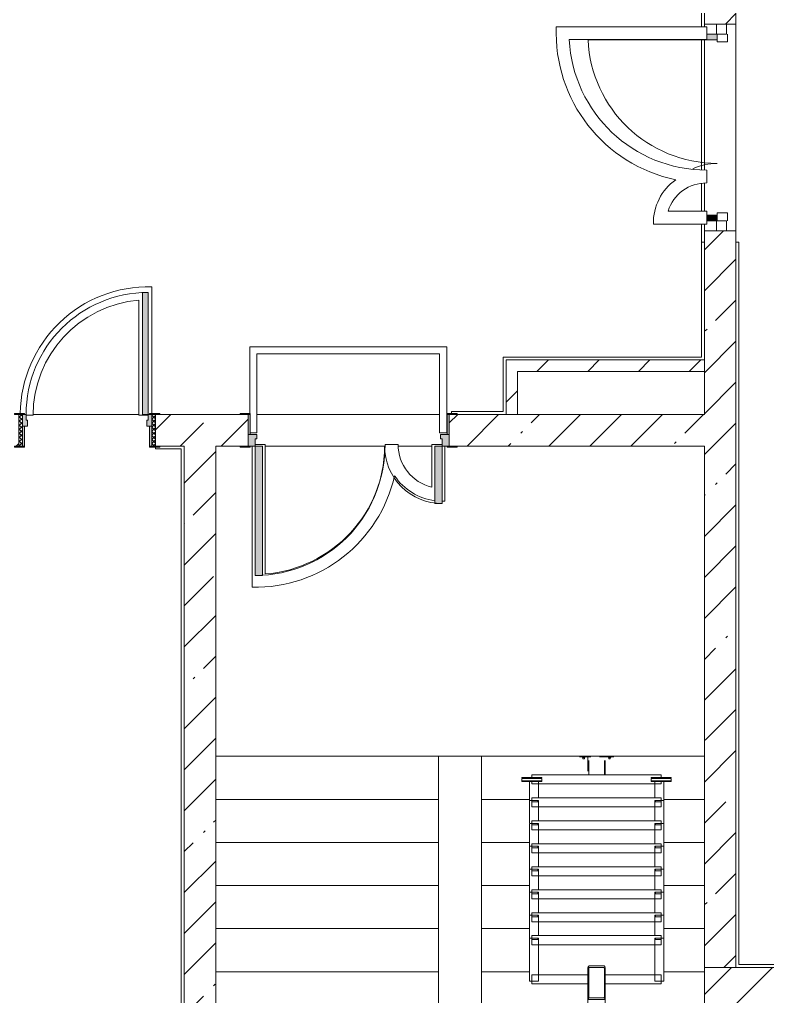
# Model space of a CAD drawing. Header units: millimetres. Extents: x -5368 to 196898, y -8553 to 29000.
# Drawn here: x 132740 to 137944, y 3848 to 10650 of the extents above; entities that cross this region are included whole.
import ezdxf

# ---------------------------------------------------------------- set-up
doc = ezdxf.new("R2010")
doc.units = ezdxf.units.MM
doc.linetypes.add('200_ШТРИХ__ш1_п0_6_', pattern=[160, 100, -60])
for name, color, linetype, lineweight, true_color in [('A-DETL-GENF-7', 7, 'Continuous', 5, 0xaaaaaa), ('A-DOOR-2', 7, 'Continuous', 5, 0xaaaaaa), ('A-DOOR-3', 7, 'Continuous', 5, 0xe2e2e2), ('A-DOOR-FRAM-2', 7, 'Continuous', 5, 0xe2e2e2), ('A-DOOR-FRAM-3', 7, 'Continuous', 5, 0xaaaaaa), ('A-FLOR-3', 7, 'Continuous', 5, 0xaaaaaa)]:
    doc.layers.add(name, color=color, linetype=linetype, lineweight=lineweight, true_color=true_color)
for name, color, linetype, lineweight in [('A-DETL-MBND-1', 7, '200_ШТРИХ__ш1_п0_6_', 9), ('A-GENM-4', 7, 'Continuous', 5), ('A-GLAZ-CWMG-2', 7, 'Continuous', 5), ('A-WALL', 7, 'Continuous', 9), ('I-WALL-4', 7, 'Continuous', 5), ('S-COLS-3', 7, 'Continuous', 5), ('S-STRS-2', 7, 'Continuous', 5)]:
    doc.layers.add(name, color=color, linetype=linetype, lineweight=lineweight)
pattern_1 = [(45, (62025.03, 0), (-285.1231, 285.1231), []), (45, (62310.15, 0), (-285.1231, 285.1231), [504.031, -100.806, 16.764, -84.042])]
pattern_2 = [(45, (62025.03, 0), (-176.7767, 176.7767), [])]

# ---------------------------------------------------------------- blocks, each defined once
blk = doc.blocks.new('BSC_Колонна _Прямоугольная - 500х500-V81-3_3_1_птичка')
at = {"layer": 'S-COLS-3'}
h = blk.add_hatch(dxfattribs=at)
h.set_pattern_fill('FP_63', color=256, style=0, pattern_type=2)
h.set_pattern_definition([(45, (-75730, -3800), (-285.1231, 285.1231), []), (45, (-75444.88, -3800), (-285.1231, 285.1231), [504.031, -100.806, 16.764, -84.042])])
h.paths.add_polyline_path([(-250, -250), (250, -250), (250, 250), (-250, 250), (-250, 73.1)])
for p, q in [((250, 250), (-250, 250)), ((-250, 250), (-250, -250)), ((250, -250), (250, 250)), ((-250, -250), (250, -250))]:
    blk.add_line(p, q, dxfattribs=at)
blk = doc.blocks.new('110_Дверь_СКБ_1Ст_Внутренняя1 - Д-7_л__950x2100h_Туалет-21784696-3_3_1_птичка')
at = {"layer": 'A-DOOR-2'}
h = blk.add_hatch(dxfattribs=at)
h.set_pattern_fill('FP_91', color=256, style=0, pattern_type=2)
h.set_pattern_definition([(135, (1826.41, 174.685), (-14.14214, -14.14214), []), (225, (1826.41, 174.685), (14.14214, -14.14214), [])])
h.paths.add_polyline_path([(487.5, -110), (487.5, 110), (462.5, 110), (462.5, -110)])
at = {"layer": 'A-DOOR-3'}
h = blk.add_hatch(color=256, dxfattribs=at)
h.paths.add_polyline_path([(462.5, 30), (462.5, 110), (437.5, 110), (437.5, 70), (427.5, 70), (427.5, 30)])
h.paths.add_polyline_path([(-402.5, 30), (-402.5, 70), (-412.5, 70), (-412.5, 110), (-437.5, 110), (-437.5, 30)])
at = {"layer": 'A-DOOR-FRAM-2'}
for points in [[(397.5, 110), (437.5, 110), (437.5, 960), (397.5, 960), (397.5, 225.2)], [(-422.5, 110), (-422.5, 118), (-492.5, 118), (-492.5, 110)], [(517.5, 110), (517.5, 118), (447.5, 118), (447.5, 110)], [(-422.5, -110), (-422.5, 30), (-437.5, 30), (-437.5, -110)], [(462.5, -110), (462.5, 30), (447.5, 30), (447.5, -110)], [(-422.5, -118), (-422.5, -110), (-492.5, -110), (-492.5, -118)], [(517.5, -118), (517.5, -110), (447.5, -110), (447.5, -118)]]:
    blk.add_hatch(color=256, dxfattribs=at).paths.add_polyline_path(points)
at = {"layer": 'A-DOOR-FRAM-3'}
h = blk.add_hatch(dxfattribs=at)
h.set_pattern_fill('FP_92', color=256, style=0, pattern_type=2)
h.set_pattern_definition([(45, (-296.384, 174.685), (-14.1421, 14.1421), []), (135, (-296.384, 174.685), (-14.1421, -14.1421), [])])
h.paths.add_polyline_path([(-437.5, -110), (-437.5, 110), (-462.5, 110), (-462.5, -110)])
at = {"layer": 'A-DOOR-2'}
for p, q in [((437.5, 960), (397.5, 960)), ((397.5, 960), (397.5, 110)), ((437.5, 110), (437.5, 960)), ((397.5, 110), (437.5, 110))]:
    blk.add_line(p, q, dxfattribs=at)
blk.add_arc((437.5, 110), 850, 90, 180, dxfattribs=at)
at = {"layer": 'A-DOOR-FRAM-3'}
for p, q in [((-422.5, 118), (-492.5, 118)), ((-492.5, 118), (-492.5, 110)), ((-492.5, 110), (-422.5, 110)), ((-437.5, 110), (-462.5, 110)), ((-462.5, 110), (-462.5, -110)), ((-412.5, 110), (-437.5, 110)), ((-437.5, 110), (-437.5, 30)), ((-437.5, -110), (-437.5, 110)), ((-422.5, 110), (-437.5, 110)), ((-437.5, 110), (-437.5, 109)), ((-437.5, 109), (-422.5, 109)), ((-422.5, 110), (-422.5, 118)), ((-422.5, 109), (-422.5, 110)), ((-412.5, 70), (-412.5, 110)), ((-402.5, 70), (-412.5, 70)), ((-402.5, 30), (-402.5, 70)), ((437.5, 70), (427.5, 70)), ((427.5, 70), (427.5, 30)), ((437.5, 110), (437.5, 70)), ((462.5, 110), (437.5, 110)), ((517.5, 118), (447.5, 118)), ((447.5, 118), (447.5, 110)), ((462.5, 110), (447.5, 110)), ((447.5, 110), (447.5, 109)), ((447.5, 110), (517.5, 110)), ((447.5, 109), (462.5, 109)), ((462.5, 30), (462.5, 110)), ((487.5, 110), (462.5, 110)), ((462.5, 110), (462.5, -110)), ((462.5, 109), (462.5, 110)), ((487.5, -110), (487.5, 110)), ((517.5, 110), (517.5, 118)), ((-437.5, 30), (-402.5, 30)), ((-422.5, 30), (-437.5, 30)), ((-437.5, 30), (-437.5, -110)), ((-422.5, -110), (-422.5, 30)), ((427.5, 30), (462.5, 30)), ((462.5, 30), (447.5, 30)), ((447.5, 30), (447.5, -110)), ((462.5, -110), (462.5, 30)), ((-422.5, -110), (-492.5, -110)), ((-492.5, -110), (-492.5, -118)), ((-492.5, -118), (-422.5, -118)), ((-462.5, -110), (-437.5, -110)), ((-437.5, -110), (-422.5, -110)), ((-422.5, -118), (-422.5, -110)), ((447.5, -110), (462.5, -110)), ((517.5, -110), (447.5, -110)), ((447.5, -110), (447.5, -118)), ((447.5, -118), (517.5, -118)), ((462.5, -110), (487.5, -110)), ((517.5, -118), (517.5, -110))]:
    blk.add_line(p, q, dxfattribs=at)
blk = doc.blocks.new('110_Дверь_СКБ_2Ст - Д-1 Лестничная клетка EIS60-24319353-3_3_1_птичка')
at = {"layer": 'A-DOOR-3'}
for points in [[(612.5, 1010), (612.5, 110), (662.5, 110), (662.5, 1010)], [(-587.5, 510), (-637.5, 510), (-637.5, 110), (-587.5, 110), (-587.5, 366.6)], [(712.5, 30), (697.5, 30), (697.5, -110), (712.5, -110)]]:
    blk.add_hatch(color=256, dxfattribs=at).paths.add_polyline_path(points)
h = blk.add_hatch(color=256, dxfattribs=at)
h.paths.add_polyline_path([(662.5, 110), (662.5, 60), (652.5, 60), (652.5, 30), (712.5, 30), (712.5, 110)])
h.paths.add_polyline_path([(-637.5, 110), (-687.5, 110), (-687.5, 30), (-627.5, 30), (-627.5, 60), (-637.5, 60)])
at = {"layer": 'A-DOOR-FRAM-2'}
for points in [[(-742.5, 118), (-742.5, 110), (-672.5, 110), (-672.5, 118)], [(697.5, 118), (697.5, 110), (767.5, 110), (767.5, 118)], [(-672.5, 30), (-687.5, 30), (-687.5, -110), (-672.5, -110)], [(-672.5, -110), (-742.5, -110), (-742.5, -118), (-672.5, -118)], [(697.5, -110), (697.5, -118), (767.5, -118), (767.5, -110)]]:
    blk.add_hatch(color=256, dxfattribs=at).paths.add_polyline_path(points)
at = {"layer": 'A-DOOR-2'}
for p, q in [((662.5, 1010), (612.5, 1010)), ((612.5, 1010), (612.5, 110)), ((662.5, 110), (662.5, 1010)), ((-637.5, 510), (-637.5, 110)), ((-587.5, 510), (-637.5, 510)), ((-587.5, 110), (-587.5, 510)), ((-637.5, 110), (-587.5, 110)), ((612.5, 110), (662.5, 110))]:
    blk.add_line(p, q, dxfattribs=at)
for centre, radius, start, end in [((662.5, 110), 900, 90, 180), ((-637.5, 110), 400, 360, 90)]:
    blk.add_arc(centre, radius, start, end, dxfattribs=at)
at = {"layer": 'A-DOOR-FRAM-3'}
for p, q in [((-672.5, 118), (-742.5, 118)), ((-742.5, 118), (-742.5, 110)), ((-742.5, 110), (-672.5, 110)), ((-637.5, 110), (-687.5, 110)), ((-687.5, 110), (-687.5, 30)), ((-672.5, 110), (-672.5, 118)), ((-637.5, 60), (-637.5, 110)), ((662.5, 110), (662.5, 60)), ((712.5, 110), (662.5, 110)), ((767.5, 118), (697.5, 118)), ((697.5, 118), (697.5, 110)), ((697.5, 110), (767.5, 110)), ((712.5, 30), (712.5, 110)), ((767.5, 110), (767.5, 118)), ((-687.5, 30), (-627.5, 30)), ((-672.5, 30), (-687.5, 30)), ((-687.5, 30), (-687.5, -110)), ((-672.5, -110), (-672.5, 30)), ((-627.5, 60), (-637.5, 60)), ((-627.5, 30), (-627.5, 60)), ((662.5, 60), (652.5, 60)), ((652.5, 60), (652.5, 30)), ((652.5, 30), (712.5, 30)), ((712.5, 30), (697.5, 30)), ((697.5, 30), (697.5, -110)), ((712.5, -110), (712.5, 30)), ((-672.5, -110), (-742.5, -110)), ((-742.5, -110), (-742.5, -118)), ((-742.5, -118), (-672.5, -118)), ((-687.5, -110), (-672.5, -110)), ((-672.5, -118), (-672.5, -110)), ((697.5, -110), (712.5, -110)), ((767.5, -110), (697.5, -110)), ((697.5, -110), (697.5, -118)), ((697.5, -118), (767.5, -118)), ((767.5, -118), (767.5, -110))]:
    blk.add_line(p, q, dxfattribs=at)
blk = doc.blocks.new('Анкер клиновой - Анкер клиновой МКТ В 10-10-16_85-22193208-3_3_1_птичка')
at = {"layer": 'A-DETL-MBND-1'}
for p, q in [((122191.4, 13788), (122191.4, 13784)), ((122207.4, 13788), (122191.4, 13788)), ((122191.4, 13788), (122207.4, 13788)), ((122194.4, 13798), (122194.4, 13784)), ((122204.4, 13798), (122194.4, 13798)), ((122194.4, 13798), (122204.4, 13798)), ((122204.4, 13784), (122204.4, 13798)), ((122207.4, 13784), (122207.4, 13788))]:
    blk.add_line(p, q, dxfattribs=at)
blk = doc.blocks.new('ОМ_Полоса_Трапеция прямоугольная_Прокат_ГОСТ 103-2006 - ОМ_Полоса_Трапеция прямоугольная_Прокат_ГОСТ 103-2006-21111644-3_3_1_птичка')
at = {"layer": 'A-GENM-4'}
for p, q in [((122699.4, 15046.5), (122699.4, 15056.5)), ((122699.4, 15056.5), (122739.4, 15056.5)), ((122739.4, 15046.5), (122699.4, 15046.5)), ((122739.4, 15056.5), (122739.4, 15046.5))]:
    blk.add_line(p, q, dxfattribs=at)
blk = doc.blocks.new('ОМ_Полоса_Трапеция прямоугольная_Прокат_ГОСТ 103-2006 - ОМ_Полоса_Трапеция прямоугольная_Прокат_ГОСТ 103-2006-V133-3_3_1_птичка')
at = {"layer": 'A-GENM-4'}
for p, q in [((122699.4, 14416.5), (122699.4, 14406.5)), ((122739.4, 14416.5), (122699.4, 14416.5)), ((122699.4, 14406.5), (122739.4, 14406.5)), ((122739.4, 14406.5), (122739.4, 14416.5))]:
    blk.add_line(p, q, dxfattribs=at)
blk = doc.blocks.new('ОМ_Полоса_Трапеция прямоугольная_Прокат_ГОСТ 103-2006 - ОМ_Полоса_Трапеция прямоугольная_Прокат_ГОСТ 103-2006-V134-3_3_1_птичка')
at = {"layer": 'A-GENM-4'}
for p, q in [((122699.4, 14256.5), (122699.4, 14246.5)), ((122739.4, 14256.5), (122699.4, 14256.5)), ((122699.4, 14246.5), (122739.4, 14246.5)), ((122739.4, 14246.5), (122739.4, 14256.5))]:
    blk.add_line(p, q, dxfattribs=at)
blk = doc.blocks.new('ОМ_Полоса_Трапеция прямоугольная_Прокат_ГОСТ 103-2006 - ОМ_Полоса_Трапеция прямоугольная_Прокат_ГОСТ 103-2006-V135-3_3_1_птичка')
at = {"layer": 'A-GENM-4'}
for p, q in [((122699.4, 14096.5), (122699.4, 14086.5)), ((122739.4, 14096.5), (122699.4, 14096.5)), ((122699.4, 14086.5), (122739.4, 14086.5)), ((122739.4, 14086.5), (122739.4, 14096.5))]:
    blk.add_line(p, q, dxfattribs=at)
blk = doc.blocks.new('ОМ_Полоса_Прокат_ГОСТ 103-2006 - ОМ_Полоса_Прокат_ГОСТ 103-2006-22193251-3_3_1_птичка')
at = {"layer": 'A-GENM-4'}
for p, q in [((122809.4, 13929.5), (122669.4, 13929.5)), ((122669.4, 13929.5), (122669.4, 13926.5)), ((122669.4, 13926.5), (122809.4, 13926.5)), ((122809.4, 13926.5), (122809.4, 13929.5))]:
    blk.add_line(p, q, dxfattribs=at)
blk = doc.blocks.new('ОМ_Полоса_Прокат_ГОСТ 103-2006 - ОМ_Полоса_Прокат_ГОСТ 103-2006-22193252-3_3_1_птичка')
at = {"layer": 'A-GENM-4'}
for p, q in [((122669.4, 13954.2), (122669.4, 13950.8)), ((122809.4, 13954.2), (122669.4, 13954.2)), ((122669.4, 13950.8), (122809.4, 13950.8)), ((122669.4, 13933.9), (122669.4, 13950.8)), ((122809.4, 13950.8), (122809.4, 13954.2)), ((122809.4, 13950.8), (122809.4, 13933.9)), ((122809.4, 13933.9), (122669.4, 13933.9))]:
    blk.add_line(p, q, dxfattribs=at)
blk = doc.blocks.new('ОМ_Полоса_Трапеция прямоугольная_Прокат_ГОСТ 103-2006 - ОМ_Полоса_Трапеция прямоугольная_Прокат_ГОСТ 103-2006-21111686-3_3_1_птичка')
at = {"layer": 'A-GENM-4'}
for p, q in [((121839.4, 15056.5), (121879.4, 15056.5)), ((121839.4, 15046.5), (121839.4, 15056.5)), ((121879.4, 15046.5), (121839.4, 15046.5)), ((121879.4, 15056.5), (121879.4, 15046.5))]:
    blk.add_line(p, q, dxfattribs=at)
blk = doc.blocks.new('ОМ_Полоса_Трапеция прямоугольная_Прокат_ГОСТ 103-2006 - ОМ_Полоса_Трапеция прямоугольная_Прокат_ГОСТ 103-2006-V136-3_3_1_птичка')
at = {"layer": 'A-GENM-4'}
for p, q in [((121879.4, 14416.5), (121839.4, 14416.5)), ((121839.4, 14416.5), (121839.4, 14406.5)), ((121839.4, 14406.5), (121879.4, 14406.5)), ((121879.4, 14406.5), (121879.4, 14416.5))]:
    blk.add_line(p, q, dxfattribs=at)
blk = doc.blocks.new('ОМ_Полоса_Трапеция прямоугольная_Прокат_ГОСТ 103-2006 - ОМ_Полоса_Трапеция прямоугольная_Прокат_ГОСТ 103-2006-V137-3_3_1_птичка')
at = {"layer": 'A-GENM-4'}
for p, q in [((121879.4, 14256.5), (121839.4, 14256.5)), ((121839.4, 14256.5), (121839.4, 14246.5)), ((121839.4, 14246.5), (121879.4, 14246.5)), ((121879.4, 14246.5), (121879.4, 14256.5))]:
    blk.add_line(p, q, dxfattribs=at)
blk = doc.blocks.new('ОМ_Полоса_Трапеция прямоугольная_Прокат_ГОСТ 103-2006 - ОМ_Полоса_Трапеция прямоугольная_Прокат_ГОСТ 103-2006-V138-3_3_1_птичка')
at = {"layer": 'A-GENM-4'}
for p, q in [((121879.4, 14096.5), (121839.4, 14096.5)), ((121839.4, 14096.5), (121839.4, 14086.5)), ((121839.4, 14086.5), (121879.4, 14086.5)), ((121879.4, 14086.5), (121879.4, 14096.5))]:
    blk.add_line(p, q, dxfattribs=at)
blk = doc.blocks.new('ОМ_Полоса_Прокат_ГОСТ 103-2006 - ОМ_Полоса_Прокат_ГОСТ 103-2006-22193295-3_3_1_птичка')
at = {"layer": 'A-GENM-4'}
for p, q in [((121909.4, 13929.5), (121769.4, 13929.5)), ((121769.4, 13929.5), (121769.4, 13926.5)), ((121769.4, 13926.5), (121909.4, 13926.5)), ((121909.4, 13926.5), (121909.4, 13929.5))]:
    blk.add_line(p, q, dxfattribs=at)
blk = doc.blocks.new('ОМ_Полоса_Прокат_ГОСТ 103-2006 - ОМ_Полоса_Прокат_ГОСТ 103-2006-22193296-3_3_1_птичка')
at = {"layer": 'A-GENM-4'}
for p, q in [((121909.4, 13954.2), (121769.4, 13954.2)), ((121769.4, 13954.2), (121769.4, 13950.8)), ((121769.4, 13950.8), (121909.4, 13950.8)), ((121769.4, 13933.9), (121769.4, 13950.8)), ((121909.4, 13950.8), (121909.4, 13954.2)), ((121909.4, 13950.8), (121909.4, 13933.9)), ((121909.4, 13933.9), (121769.4, 13933.9))]:
    blk.add_line(p, q, dxfattribs=at)
blk = doc.blocks.new('ОМ_Труба_ГОСТ 8639-82 - ОМ_Труба_ГОСТ 8639-82-21111694-3_3_1_птичка')
at = {"layer": 'A-GENM-4'}
for p, q in [((122229.4, 15590.5), (122229.4, 15456.5)), ((122238.4, 15595.1), (122340.4, 15595.1)), ((122349.4, 15456.5), (122349.4, 15590.5)), ((122229.4, 15256.4), (122229.4, 15456.5)), ((122235.4, 15456.5), (122235.4, 15256.4)), ((122238.4, 15474.2), (122340.4, 15474.2)), ((122340.4, 15462.4), (122238.4, 15462.4)), ((122343.4, 15256.4), (122343.4, 15456.5)), ((122349.4, 15456.5), (122349.4, 15256.4)), ((122238.4, 15250.5), (122340.4, 15250.5)), ((122340.4, 15238.8), (122238.4, 15238.8))]:
    blk.add_line(p, q, dxfattribs=at)
at = {"layer": 'A-GENM-4', "flags": 128}
for points in [[(122229.4, 15456.5), (122229.6, 15460), (122230.1, 15463.3), (122231, 15466.3), (122232.1, 15469), (122233.4, 15471.2), (122235, 15472.8), (122236.7, 15473.8), (122238.4, 15474.2)], [(122238.4, 15462.4), (122237.9, 15462.3), (122237.3, 15461.9), (122236.8, 15461.4), (122236.3, 15460.7), (122235.9, 15459.8), (122235.7, 15458.8), (122235.5, 15457.7), (122235.4, 15456.5)], [(122340.4, 15474.2), (122342.2, 15473.8), (122343.9, 15472.8), (122345.4, 15471.2), (122346.8, 15469), (122347.9, 15466.3), (122348.8, 15463.3), (122349.3, 15460), (122349.4, 15456.5)], [(122343.4, 15456.5), (122343.4, 15457.7), (122343.2, 15458.8), (122342.9, 15459.8), (122342.6, 15460.7), (122342.1, 15461.4), (122341.6, 15461.9), (122341, 15462.3), (122340.4, 15462.4)], [(122238.4, 15238.8), (122236.7, 15239.1), (122235, 15240.1), (122233.4, 15241.8), (122232.1, 15243.9), (122231, 15246.6), (122230.1, 15249.7), (122229.6, 15253), (122229.4, 15256.4)], [(122235.4, 15256.4), (122235.5, 15255.3), (122235.7, 15254.2), (122235.9, 15253.2), (122236.3, 15252.3), (122236.8, 15251.5), (122237.3, 15251), (122237.9, 15250.7), (122238.4, 15250.5)], [(122349.4, 15256.4), (122349.3, 15253), (122348.8, 15249.7), (122347.9, 15246.6), (122346.8, 15243.9), (122345.4, 15241.8), (122343.9, 15240.1), (122342.2, 15239.1), (122340.4, 15238.8)], [(122340.4, 15250.5), (122341, 15250.7), (122341.6, 15251), (122342.1, 15251.5), (122342.6, 15252.3), (122342.9, 15253.2), (122343.2, 15254.2), (122343.4, 15255.3), (122343.4, 15256.4)]]:
    blk.add_lwpolyline(points, dxfattribs=at)
at = {"layer": 'A-GENM-4'}
for centre, major_axis, start_param, end_param in [((122238.4, 15590.5), (9, 0), 1.570796, 3.141593), ((122340.4, 15590.5), (9, 0), 0, 1.570796), ((122238.4, 15538.5), (9, 0), 3.141593, 3.665191), ((122340.4, 15538.5), (-9, 0), 2.617994, 3.141593)]:
    blk.add_ellipse(centre, major_axis=major_axis, ratio=0.509802, start_param=start_param, end_param=end_param, dxfattribs=at)
blk = doc.blocks.new('ОМ_Уголок_ГОСТ 8509-93 - ОМ_Уголок_ГОСТ 8509-93-22194532-3_3_1_птичка')
at = {"layer": 'A-GENM-4'}
for p, q in [((0, 45.2), (0, -17.8)), ((390, 45.2), (0, 45.2)), ((900, 45.2), (510, 45.2)), ((900, -17.8), (900, 45.2)), ((0, -17.8), (390, -17.8)), ((510, -17.8), (900, -17.8))]:
    blk.add_line(p, q, dxfattribs=at)
blk = doc.blocks.new('ОМ_Уголок_ГОСТ 8509-93 - ОМ_Уголок_ГОСТ 8509-93-V139-3_3_1_птичка')
at = {"layer": 'A-GENM-4'}
for p, q in [((0, 45.2), (0, -17.8)), ((900, 45.2), (0, 45.2)), ((900, -17.8), (900, 45.2)), ((0, -17.8), (900, -17.8))]:
    blk.add_line(p, q, dxfattribs=at)
blk = doc.blocks.new('ОМ_Уголок_ГОСТ 8509-93 - ОМ_Уголок_ГОСТ 8509-93-22194533-3_3_1_птичка')
at = {"layer": 'A-GENM-4'}
for p, q in [((0, 45.2), (0, -17.8)), ((300, 45.2), (0, 45.2)), ((300, -17.8), (300, 45.2)), ((0, -17.8), (300, -17.8))]:
    blk.add_line(p, q, dxfattribs=at)
blk = doc.blocks.new('ОМ_Уголок_ГОСТ 8509-93 - ОМ_Уголок_ГОСТ 8509-93-V140-3_3_1_птичка')
at = {"layer": 'A-GENM-4'}
for p, q in [((0, 45.2), (0, -17.8)), ((142.2, 45.2), (0, 45.2)), ((0, -17.8), (160, -17.8))]:
    blk.add_line(p, q, dxfattribs=at)
blk = doc.blocks.new('ОМ_Уголок_ГОСТ 8509-93 - ОМ_Уголок_ГОСТ 8509-93-V141-3_3_1_птичка')
at = {"layer": 'A-GENM-4'}
for p, q in [((300, 45.2), (157.8, 45.2)), ((300, -17.8), (300, 45.2)), ((140, -17.8), (300, -17.8))]:
    blk.add_line(p, q, dxfattribs=at)
blk = doc.blocks.new('ОМ_Уголок_ГОСТ 8509-93 - ОМ_Уголок_ГОСТ 8509-93-V145-3_3_1_птичка')
at = {"layer": 'A-GENM-4'}
for p, q in [((300, 45.2), (157.8, 45.2)), ((300, -17.8), (300, 45.2)), ((143.2, -17.8), (300, -17.8))]:
    blk.add_line(p, q, dxfattribs=at)
blk = doc.blocks.new('ОМ_Уголок_ГОСТ 8509-93 - ОМ_Уголок_ГОСТ 8509-93-V146-3_3_1_птичка')
at = {"layer": 'A-GENM-4'}
for p, q in [((0, 45.2), (0, 27.8)), ((900, 45.2), (0, 45.2)), ((0, 7.4), (0, -17.8)), ((900, 27.8), (900, 45.2)), ((900, -17.8), (900, 7.4)), ((0, -17.8), (900, -17.8))]:
    blk.add_line(p, q, dxfattribs=at)
blk = doc.blocks.new('ОМ_Уголок_ГОСТ 8509-93 - ОМ_Уголок_ГОСТ 8509-93-V147-3_3_1_птичка')
at = {"layer": 'A-GENM-4'}
for p, q in [((0, 45.2), (0, -17.8)), ((7.4, 45.2), (0, 45.2)), ((142.2, 45.2), (27.8, 45.2)), ((0, -17.8), (7.4, -17.8)), ((27.8, -17.8), (160, -17.8))]:
    blk.add_line(p, q, dxfattribs=at)
blk = doc.blocks.new('ОМ_Уголок_ГОСТ 8509-93 - ОМ_Уголок_ГОСТ 8509-93-V148-3_3_1_птичка')
at = {"layer": 'A-GENM-4'}
for p, q in [((272.2, 45.2), (157.8, 45.2)), ((300, 45.2), (292.6, 45.2)), ((300, -17.8), (300, 45.2)), ((140, -17.8), (272.2, -17.8)), ((292.6, -17.8), (300, -17.8))]:
    blk.add_line(p, q, dxfattribs=at)
blk = doc.blocks.new('ОМ_Труба_ГОСТ 8639-82 - ОМ_Труба_ГОСТ 8639-82-21111710-3_3_1_птичка')
at = {"layer": 'A-DETL-MBND-1'}
for p, q in [((122229.4, 13908.7), (122229.4, 13784)), ((122235.4, 13908.7), (122235.4, 13784)), ((122343.4, 13908.7), (122343.4, 13784)), ((122349.4, 13784), (122349.4, 13908.7))]:
    blk.add_line(p, q, dxfattribs=at)
blk = doc.blocks.new('ОМ_Уголок_ГОСТ 8510-86 - ОМ_Уголок_ГОСТ 8510-86-V149-3_3_1_птичка')
at = {"layer": 'A-DETL-MBND-1'}
blk.add_line((0, 0), (240, 0), dxfattribs=at)
blk = doc.blocks.new('Прямоугольный импост - 50 x 70 мм-32306832-3_3_1_птичка')
at = {"layer": 'A-GLAZ-CWMG-2'}
for p, q in [((-70, 35), (0, 35)), ((-70, -35), (-70, 35)), ((0, 35), (0, -35)), ((0, -35), (-70, -35))]:
    blk.add_line(p, q, dxfattribs=at)
blk = doc.blocks.new('Дверь_Витражная_остекление_ - ДВН_ДАО_Главный вход_1200 в свету Д-22 _п_-32306833-3_3_1_птичка')
at = {"layer": 'A-DOOR-3'}
for points in [[(-610, -930), (-611.7, -30), (-650, -35), (-650, -103), (-611.7, -103), (-611.7, -930)], [(650, -35), (650, -30), (610, -35), (610, -103), (650, -103)]]:
    blk.add_hatch(color=256, dxfattribs=at).paths.add_polyline_path(points)
at = {"layer": 'A-DETL-GENF-7'}
for p, q in [((-650, 40), (-595, 40)), ((-595, 40), (-595, -30)), ((650, 40), (595, 40)), ((595, 40), (595, -30)), ((-610, -30), (-650, -30)), ((-595, -30), (-650, -30)), ((-650, -35), (-650, -103)), ((-610, -930), (-610, -30)), ((595, -30), (650, -30)), ((610, -30), (610, -103)), ((650, -30), (610, -30)), ((650, -103), (650, -35))]:
    blk.add_line(p, q, dxfattribs=at)
at = {"layer": 'A-DOOR-2'}
for p, q in [((-650, -103), (-650, -35)), ((650, -103), (650, -35))]:
    blk.add_line(p, q, dxfattribs=at)
for centre, radius, start, end in [((-650, -30), 900, 272.47677, 0), ((650, -30), 400, 180, 205.34539)]:
    blk.add_arc(centre, radius, start, end, dxfattribs=at)
blk = doc.blocks.new('Прямоугольный импост - 50 x 70 мм-32306835-3_3_1_птичка')
at = {"layer": 'A-GLAZ-CWMG-2'}
for p, q in [((0, 35), (-70, 35)), ((-70, 35), (-70, -35)), ((0, -35), (0, 35)), ((-70, -35), (0, -35))]:
    blk.add_line(p, q, dxfattribs=at)

msp = doc.modelspace()

# ---------------------------------------------------------------- hatches: boundary and pattern name
at = {"layer": 'I-WALL-4'}
h = msp.add_hatch(dxfattribs=at)
h.set_pattern_fill('FP_71', color=256, style=0, pattern_type=2)
h.set_pattern_definition(pattern_1)
h.paths.add_polyline_path([(137505, 7900), (137725, 7900), (137725, 9179), (137505, 9179), (137505, 8015.2)])
h.paths.add_polyline_path([(137725, 10619), (137725, 10900), (137505, 10900), (137505, 10619)])
h = msp.add_hatch(dxfattribs=at)
h.set_pattern_fill('FP_76', color=256, style=0, pattern_type=2)
h.set_pattern_definition(pattern_2)
h.paths.add_polyline_path([(136125, 7900), (136205, 7900), (136205, 8280), (136125, 8280), (136125, 8015.2)])
h = msp.add_hatch(dxfattribs=at)
h.set_pattern_fill('FP_76', color=256, style=0, pattern_type=2)
h.set_pattern_definition(pattern_2)
h.paths.add_polyline_path([(137505, 8200), (137505, 8280), (136205, 8280), (136205, 8200)])
h = msp.add_hatch(dxfattribs=at)
h.set_pattern_fill('FP_71', color=256, style=0, pattern_type=2)
h.set_pattern_definition(pattern_1)
h.paths.add_polyline_path([(133885, 7680), (133885, 7900), (133685, 7900), (133685, 7680), (133715, 7680)])
h.paths.add_polyline_path([(132445, 7680), (132735, 7680), (132735, 7900), (131385, 7900), (131385, 7680), (132345, 7680)])
h.paths.add_polyline_path([(129205, 7680), (130285, 7680), (130285, 7900), (128885, 7900), (128885, 7680), (129105, 7680)])
h = msp.add_hatch(dxfattribs=at)
h.set_pattern_fill('FP_71', color=256, style=0, pattern_type=2)
h.set_pattern_definition(pattern_1)
h.paths.add_polyline_path([(133932.7, 7680), (134330, 7680), (134330, 7900), (133885, 7900), (133885, 7680)])
h.paths.add_polyline_path([(137505, 7680), (137505, 7900), (135730, 7900), (135730, 7680), (136052.2, 7680)])
h = msp.add_hatch(dxfattribs=at)
h.set_pattern_fill('FP_71', color=256, style=0, pattern_type=2)
h.set_pattern_definition(pattern_1)
h.paths.add_polyline_path([(137505, 120), (137725, 120), (137725, 350), (137505, 350)])
h.paths.add_polyline_path([(137725, 1150), (137725, 3550), (137505, 3550), (137505, 1150)])
h.paths.add_polyline_path([(137505, 4050), (137725, 4050), (137725, 7900), (137505, 7900), (137505, 4464.8)])
h = msp.add_hatch(dxfattribs=at)
h.set_pattern_fill('FP_71', color=256, style=0, pattern_type=2)
h.set_pattern_definition(pattern_1)
h.paths.add_polyline_path([(134105, 120), (134105, 7680), (133885, 7680), (133885, 120), (133932.7, 120)])

# ---------------------------------------------------------------- linework, layer by layer
at = {"layer": 'A-FLOR-3'}
for p, q in [((137485, 10880), (137485, 10600.7)), ((137522, 10600.7), (136474.9, 10600.7)), ((137522, 10510.7), (137522, 10600.7)), ((136565.2, 10510.7), (137522, 10510.7)), ((137485, 9604.5), (137485, 10510.7)), ((137522, 9512.6), (137522, 9602.6)), ((137485, 9316.6), (137485, 9509.1)), ((137522, 9316.6), (137252.7, 9316.6)), ((137522, 9226.6), (137522, 9316.6)), ((137150.1, 9226.6), (137522, 9226.6)), ((137485, 9226.6), (137485, 8300)), ((137485, 9100), (137505, 9100)), ((137725, 9100), (137746, 9100)), ((137746, 9100), (137746, 4070)), ((133659.2, 7908), (133659.2, 8789.8)), ((133569.2, 8697), (133569.2, 7895.1)), ((135711.9, 8371.9), (134341.9, 8371.9)), ((134341.9, 8371.9), (134341.9, 7908)), ((135711.9, 7771.9), (135711.9, 8371.9)), ((134391.9, 7771.9), (134391.9, 8321.9)), ((134391.9, 8321.9), (135661.9, 8321.9)), ((135661.9, 8321.9), (135661.9, 7771.9)), ((136105, 7920), (136105, 8300)), ((136105, 8300), (137485, 8300)), ((132785, 7895.1), (132834.2, 7895.1)), ((132834.5, 7900), (133569.2, 7900)), ((133569.2, 7895.1), (133635, 7895.1)), ((135745, 7908), (135745, 7920)), ((135745, 7920), (136105, 7920)), ((134345, 7771.9), (134391.9, 7771.9)), ((135661.9, 7771.9), (135711.9, 7771.9)), ((134448.5, 7691.9), (134380, 7691.9)), ((134448.5, 6789.7), (134448.5, 7691.9)), ((135373.5, 7691.9), (135283.5, 7691.9)), ((135680, 7691.9), (135609.7, 7691.9)), ((135609.7, 7691.9), (135609.7, 7394.8)), ((133685, 7660), (133685, 7672)), ((133865, 7660), (133685, 7660)), ((133865, 140), (133865, 7660)), ((134358.5, 7680), (134358.5, 6697.1)), ((134448.5, 7680), (135282.8, 7680)), ((135374.7, 7680), (135609.7, 7680)), ((135699.7, 7297.5), (135699.7, 7680)), ((137746, 4070), (138020, 4070))]:
    msp.add_line(p, q, dxfattribs=at)
for centre, radius, start, end in [((137519, 10557.6), 1045, 177.63591, 258.21594), ((137519, 10557.6), 955, 182.81459, 270.17999), ((137519, 9233.6), 369, 125.33508, 181.08444), ((137519, 9233.6), 279, 89.3839, 162.68951), ((133639.2, 7895.1), 895, 88.71954, 179.17007), ((133639.2, 7895.1), 805, 94.98854, 180), ((134378.5, 7691.9), 905, 274.43687, 360), ((135678.5, 7691.9), 305, 180, 256.9573), ((134378.5, 7691.9), 995, 268.8489, 347.32946), ((135678.5, 7691.9), 395, 213.54048, 262.94436), ((135678.5, 7691.9), 395, 270.21425, 273.07201)]:
    msp.add_arc(centre, radius, start, end, dxfattribs=at)
at = {"layer": 'A-WALL'}
for p, q in [((137505, 8200), (137505, 8280)), ((136125, 7900), (136205, 7900))]:
    msp.add_line(p, q, dxfattribs=at)
at = {"layer": 'I-WALL-4'}
for p, q in [((137505, 10900), (137505, 10600.7)), ((137725, 10900), (137725, 7900)), ((137505, 10619), (137725, 10619)), ((137505, 9603.5), (137505, 10510.7)), ((137505, 9316.6), (137505, 9511)), ((137505, 9226.6), (137505, 8280)), ((137725, 9179), (137505, 9179)), ((136125, 8280), (136125, 7900)), ((137505, 8280), (136125, 8280)), ((136205, 7900), (136205, 8200)), ((136205, 8200), (137505, 8200)), ((137505, 8200), (137505, 7900)), ((133885, 7900), (133715, 7900)), ((134275, 7900), (133885, 7900)), ((134391.9, 7900), (135661.9, 7900)), ((136125, 7900), (135785, 7900)), ((137505, 7900), (136205, 7900)), ((137725, 4050), (137725, 7900)), ((133715, 7680), (133885, 7680)), ((133885, 7680), (133885, -100)), ((134105, 120), (134105, 7680)), ((134105, 7680), (134275, 7680)), ((135282.8, 7680), (134448.5, 7680)), ((135609.7, 7680), (135374.7, 7680)), ((135785, 7680), (137505, 7680)), ((137505, 7680), (137505, 4050))]:
    msp.add_line(p, q, dxfattribs=at)
at = {"layer": 'S-STRS-2'}
for p, q in [((135282.8, 7680), (134448.5, 7680)), ((135609.7, 7680), (135374.7, 7680)), ((134105, 5520), (135655, 5520)), ((134105, 5520), (135655, 5520)), ((135655, 5520), (137505, 5520)), ((135655, 5220), (135655, 5520)), ((135955, 5520), (135955, 5220)), ((134105, 5220), (135655, 5220)), ((134105, 5220), (135655, 5220)), ((135655, 4920), (135655, 5220)), ((135955, 5220), (135955, 4920)), ((136287.2, 5220), (135955, 5220)), ((136287.2, 5220), (135955, 5220)), ((137505, 5220), (137222.8, 5220)), ((137505, 5220), (137222.8, 5220)), ((134105, 4920), (135655, 4920)), ((134105, 4920), (135655, 4920)), ((135655, 4620), (135655, 4920)), ((135955, 4920), (135955, 4620)), ((136287.2, 4920), (135955, 4920)), ((136287.2, 4920), (135955, 4920)), ((137505, 4920), (137222.8, 4920)), ((137505, 4920), (137222.8, 4920)), ((134105, 4620), (135655, 4620)), ((134105, 4620), (135655, 4620)), ((135655, 4320), (135655, 4620)), ((135955, 4620), (135955, 4320)), ((136287.2, 4620), (135955, 4620)), ((136287.2, 4620), (135955, 4620)), ((137505, 4620), (137222.8, 4620)), ((137505, 4620), (137222.8, 4620)), ((134105, 4320), (135655, 4320)), ((134105, 4320), (135655, 4320)), ((135655, 4020), (135655, 4320)), ((135955, 4320), (135955, 4020)), ((136287.2, 4320), (135955, 4320)), ((136287.2, 4320), (135955, 4320)), ((137505, 4320), (137222.8, 4320)), ((137505, 4320), (137222.8, 4320)), ((134105, 4020), (135655, 4020)), ((134105, 4020), (135655, 4020)), ((135655, 3720), (135655, 4020)), ((135955, 4020), (135955, 3720)), ((136287.2, 4020), (135955, 4020)), ((136287.2, 4020), (135955, 4020)), ((137505, 4020), (137222.8, 4020)), ((137505, 4020), (137222.8, 4020))]:
    msp.add_line(p, q, dxfattribs=at)

# ---------------------------------------------------------------- block references
at = {"layer": 'A-DETL-MBND-1', "extrusion": (0, 0, -1)}
msp.add_blockref('ОМ_Уголок_ГОСТ 8510-86 - ОМ_Уголок_ГОСТ 8510-86-V149-3_3_1_птичка', (-136875, 5515.8), dxfattribs=at)
at = {"layer": 'A-DETL-MBND-1', "rotation": 180}
for name, p in [('Анкер клиновой - Анкер клиновой МКТ В 10-10-16_85-22193208-3_3_1_птичка', (258864.5, 19299.8)), ('ОМ_Труба_ГОСТ 8639-82 - ОМ_Труба_ГОСТ 8639-82-21111710-3_3_1_птичка', (259044.5, 19299.8)), ('Анкер клиновой - Анкер клиновой МКТ В 10-10-16_85-22193208-3_3_1_птичка', (259044.5, 19299.8))]:
    msp.add_blockref(name, p, dxfattribs=at)
at = {"layer": 'A-DOOR-2'}
for name, p, rotation in [('Дверь_Витражная_остекление_ - ДВН_ДАО_Главный вход_1200 в свету Д-22 _п_-32306833-3_3_1_птичка', (137625, 9899), 269.9999999999994), ('110_Дверь_СКБ_2Ст - Д-1 Лестничная клетка EIS60-24319353-3_3_1_птичка', (135042.5, 7790), 180)]:
    msp.add_blockref(name, p, dxfattribs=dict(at, rotation=rotation))
msp.add_blockref('110_Дверь_СКБ_1Ст_Внутренняя1 - Д-7_л__950x2100h_Туалет-21784696-3_3_1_птичка', (133197.5, 7790), dxfattribs=at)
at = {"layer": 'A-GENM-4', "extrusion": (0, 0, -1)}
for name, p, rotation in [('ОМ_Уголок_ГОСТ 8509-93 - ОМ_Уголок_ГОСТ 8509-93-V146-3_3_1_птичка', (-136305, 5373.3), 180), ('ОМ_Уголок_ГОСТ 8509-93 - ОМ_Уголок_ГОСТ 8509-93-V148-3_3_1_птичка', (-136305, 5073.3), 90.00000000000087), ('ОМ_Уголок_ГОСТ 8509-93 - ОМ_Уголок_ГОСТ 8509-93-V147-3_3_1_птичка', (-137205, 5373.3), 270.0000000000007), ('ОМ_Уголок_ГОСТ 8509-93 - ОМ_Уголок_ГОСТ 8509-93-V145-3_3_1_птичка', (-136305, 4913.3), 90.00000000000087), ('ОМ_Уголок_ГОСТ 8509-93 - ОМ_Уголок_ГОСТ 8509-93-V139-3_3_1_птичка', (-136305, 5213.3), 180), ('ОМ_Уголок_ГОСТ 8509-93 - ОМ_Уголок_ГОСТ 8509-93-V140-3_3_1_птичка', (-137205, 5213.3), 270.0000000000007), ('ОМ_Уголок_ГОСТ 8509-93 - ОМ_Уголок_ГОСТ 8509-93-V141-3_3_1_птичка', (-136305, 4753.3), 90.00000000000087), ('ОМ_Уголок_ГОСТ 8509-93 - ОМ_Уголок_ГОСТ 8509-93-V139-3_3_1_птичка', (-136305, 5053.3), 180), ('ОМ_Уголок_ГОСТ 8509-93 - ОМ_Уголок_ГОСТ 8509-93-V140-3_3_1_птичка', (-137205, 5053.3), 270.0000000000007), ('ОМ_Уголок_ГОСТ 8509-93 - ОМ_Уголок_ГОСТ 8509-93-V139-3_3_1_птичка', (-136305, 4893.3), 180), ('ОМ_Уголок_ГОСТ 8509-93 - ОМ_Уголок_ГОСТ 8509-93-V141-3_3_1_птичка', (-136305, 4593.3), 90.00000000000087), ('ОМ_Уголок_ГОСТ 8509-93 - ОМ_Уголок_ГОСТ 8509-93-V140-3_3_1_птичка', (-137205, 4893.3), 270.0000000000007), ('ОМ_Уголок_ГОСТ 8509-93 - ОМ_Уголок_ГОСТ 8509-93-V141-3_3_1_птичка', (-136305, 4433.3), 90.00000000000087), ('ОМ_Уголок_ГОСТ 8509-93 - ОМ_Уголок_ГОСТ 8509-93-V139-3_3_1_птичка', (-136305, 4733.3), 180), ('ОМ_Уголок_ГОСТ 8509-93 - ОМ_Уголок_ГОСТ 8509-93-V140-3_3_1_птичка', (-137205, 4733.3), 270.0000000000007), ('ОМ_Уголок_ГОСТ 8509-93 - ОМ_Уголок_ГОСТ 8509-93-V141-3_3_1_птичка', (-136305, 4273.3), 90.00000000000087), ('ОМ_Уголок_ГОСТ 8509-93 - ОМ_Уголок_ГОСТ 8509-93-V139-3_3_1_птичка', (-136305, 4573.3), 180), ('ОМ_Уголок_ГОСТ 8509-93 - ОМ_Уголок_ГОСТ 8509-93-V140-3_3_1_птичка', (-137205, 4573.3), 270.0000000000007), ('ОМ_Уголок_ГОСТ 8509-93 - ОМ_Уголок_ГОСТ 8509-93-V139-3_3_1_птичка', (-136305, 4413.3), 180), ('ОМ_Уголок_ГОСТ 8509-93 - ОМ_Уголок_ГОСТ 8509-93-V141-3_3_1_птичка', (-136305, 4113.3), 90.00000000000087), ('ОМ_Уголок_ГОСТ 8509-93 - ОМ_Уголок_ГОСТ 8509-93-V140-3_3_1_птичка', (-137205, 4413.3), 270.0000000000007), ('ОМ_Уголок_ГОСТ 8509-93 - ОМ_Уголок_ГОСТ 8509-93-22194533-3_3_1_птичка', (-136305, 3953.3), 90.00000000000087), ('ОМ_Уголок_ГОСТ 8509-93 - ОМ_Уголок_ГОСТ 8509-93-V139-3_3_1_птичка', (-136305, 4253.3), 180), ('ОМ_Уголок_ГОСТ 8509-93 - ОМ_Уголок_ГОСТ 8509-93-22194533-3_3_1_птичка', (-137205, 4253.3), 270.0000000000007)]:
    msp.add_blockref(name, p, dxfattribs=dict(at, rotation=rotation))
at = {"layer": 'A-GENM-4', "rotation": 180}
for name, p in [('ОМ_Полоса_Прокат_ГОСТ 103-2006 - ОМ_Полоса_Прокат_ГОСТ 103-2006-22193251-3_3_1_птичка', (259044.5, 19299.8)), ('ОМ_Полоса_Прокат_ГОСТ 103-2006 - ОМ_Полоса_Прокат_ГОСТ 103-2006-22193252-3_3_1_птичка', (259044.5, 19299.8)), ('ОМ_Полоса_Прокат_ГОСТ 103-2006 - ОМ_Полоса_Прокат_ГОСТ 103-2006-22193295-3_3_1_птичка', (259044.5, 19299.8)), ('ОМ_Полоса_Прокат_ГОСТ 103-2006 - ОМ_Полоса_Прокат_ГОСТ 103-2006-22193296-3_3_1_птичка', (259044.5, 19299.8)), ('ОМ_Полоса_Трапеция прямоугольная_Прокат_ГОСТ 103-2006 - ОМ_Полоса_Трапеция прямоугольная_Прокат_ГОСТ 103-2006-V135-3_3_1_птичка', (259044.5, 19299.8)), ('ОМ_Полоса_Трапеция прямоугольная_Прокат_ГОСТ 103-2006 - ОМ_Полоса_Трапеция прямоугольная_Прокат_ГОСТ 103-2006-V138-3_3_1_птичка', (259044.5, 19299.8)), ('ОМ_Полоса_Трапеция прямоугольная_Прокат_ГОСТ 103-2006 - ОМ_Полоса_Трапеция прямоугольная_Прокат_ГОСТ 103-2006-V134-3_3_1_птичка', (259044.5, 19299.8)), ('ОМ_Полоса_Трапеция прямоугольная_Прокат_ГОСТ 103-2006 - ОМ_Полоса_Трапеция прямоугольная_Прокат_ГОСТ 103-2006-V137-3_3_1_птичка', (259044.5, 19299.8)), ('ОМ_Полоса_Трапеция прямоугольная_Прокат_ГОСТ 103-2006 - ОМ_Полоса_Трапеция прямоугольная_Прокат_ГОСТ 103-2006-V133-3_3_1_птичка', (259044.5, 19299.8)), ('ОМ_Полоса_Трапеция прямоугольная_Прокат_ГОСТ 103-2006 - ОМ_Полоса_Трапеция прямоугольная_Прокат_ГОСТ 103-2006-V136-3_3_1_птичка', (259044.5, 19299.8)), ('ОМ_Полоса_Трапеция прямоугольная_Прокат_ГОСТ 103-2006 - ОМ_Полоса_Трапеция прямоугольная_Прокат_ГОСТ 103-2006-21111644-3_3_1_птичка', (259044.5, 19779.8)), ('ОМ_Полоса_Трапеция прямоугольная_Прокат_ГОСТ 103-2006 - ОМ_Полоса_Трапеция прямоугольная_Прокат_ГОСТ 103-2006-21111686-3_3_1_птичка', (259044.5, 19779.8)), ('ОМ_Полоса_Трапеция прямоугольная_Прокат_ГОСТ 103-2006 - ОМ_Полоса_Трапеция прямоугольная_Прокат_ГОСТ 103-2006-21111644-3_3_1_птичка', (259044.5, 19619.8)), ('ОМ_Полоса_Трапеция прямоугольная_Прокат_ГОСТ 103-2006 - ОМ_Полоса_Трапеция прямоугольная_Прокат_ГОСТ 103-2006-21111686-3_3_1_птичка', (259044.5, 19619.8)), ('ОМ_Полоса_Трапеция прямоугольная_Прокат_ГОСТ 103-2006 - ОМ_Полоса_Трапеция прямоугольная_Прокат_ГОСТ 103-2006-21111644-3_3_1_птичка', (259044.5, 19459.8)), ('ОМ_Полоса_Трапеция прямоугольная_Прокат_ГОСТ 103-2006 - ОМ_Полоса_Трапеция прямоугольная_Прокат_ГОСТ 103-2006-21111686-3_3_1_птичка', (259044.5, 19459.8)), ('ОМ_Полоса_Трапеция прямоугольная_Прокат_ГОСТ 103-2006 - ОМ_Полоса_Трапеция прямоугольная_Прокат_ГОСТ 103-2006-21111644-3_3_1_птичка', (259044.5, 19299.8)), ('ОМ_Полоса_Трапеция прямоугольная_Прокат_ГОСТ 103-2006 - ОМ_Полоса_Трапеция прямоугольная_Прокат_ГОСТ 103-2006-21111686-3_3_1_птичка', (259044.5, 19299.8)), ('ОМ_Труба_ГОСТ 8639-82 - ОМ_Труба_ГОСТ 8639-82-21111694-3_3_1_птичка', (259044.5, 19299.8))]:
    msp.add_blockref(name, p, dxfattribs=at)
at = {"layer": 'A-GENM-4', "extrusion": (0, 0, -1)}
msp.add_blockref('ОМ_Уголок_ГОСТ 8509-93 - ОМ_Уголок_ГОСТ 8509-93-22194532-3_3_1_птичка', (-137205, 3953.3), dxfattribs=at)
at = {"layer": 'A-GLAZ-CWMG-2', "rotation": 89.99999999999942}
msp.add_blockref('Прямоугольный импост - 50 x 70 мм-32306835-3_3_1_птичка', (137625, 10619), dxfattribs=at)
at = {"layer": 'A-GLAZ-CWMG-2', "extrusion": (0, 0, -1), "rotation": 270.0000000000006}
msp.add_blockref('Прямоугольный импост - 50 x 70 мм-32306832-3_3_1_птичка', (-137625, 9179), dxfattribs=at)
at = {"layer": 'S-COLS-3'}
msp.add_blockref('BSC_Колонна _Прямоугольная - 500х500-V81-3_3_1_птичка', (137755, 3800), dxfattribs=at)

doc.saveas('drawing.dxf')
